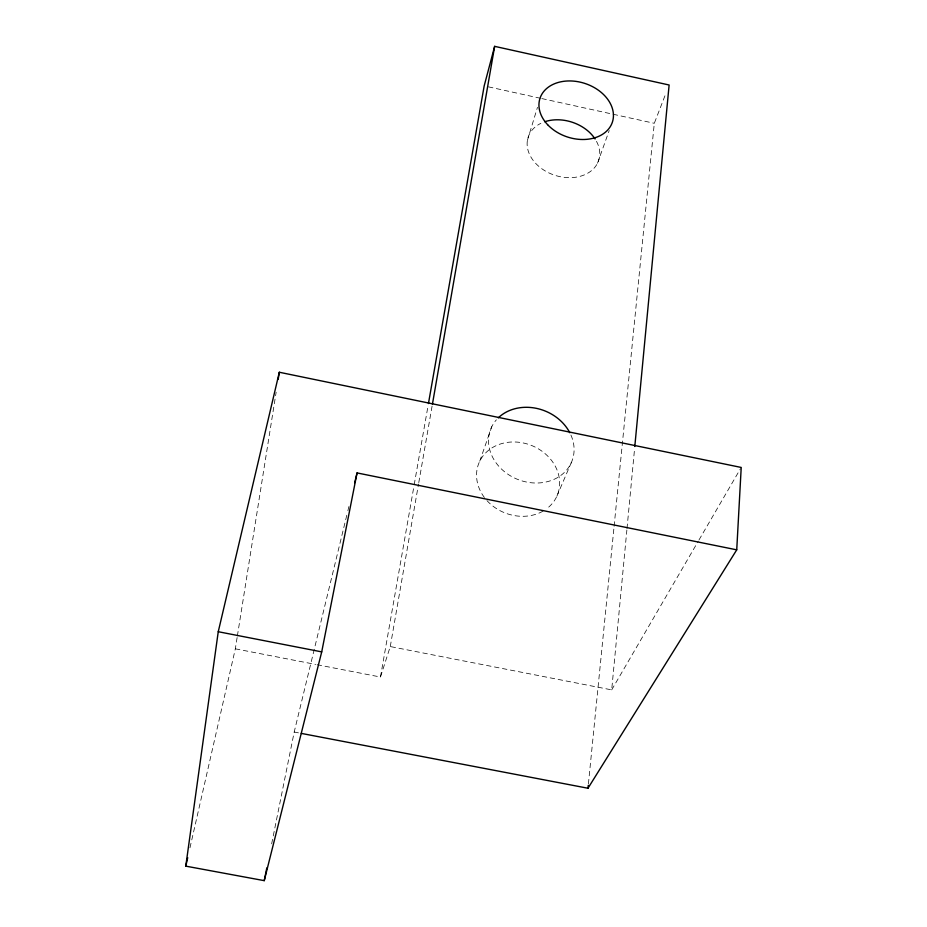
<?xml version="1.0" encoding="UTF-8"?>
<svg xmlns="http://www.w3.org/2000/svg" width="927" height="927" viewBox="0 0 927 927"><rect width="100%" height="100%" fill="white"/><g stroke="black" fill="none" stroke-linecap="round" stroke-linejoin="round"><path stroke-width="0.7" stroke-dasharray="4.63 3.48" d="M317.057 664.705L380.464 677.023L390.267 646.559L611.693 689.885L626.872 530.024M627 528.575L634.659 447.926M588.413 783.929L613.964 527.73M614.103 526.293L654.3 123.303L666.049 92.932M189.965 847.799L235.331 648.819L237.138 637.417M237.37 635.992L276.142 392.214M390.267 646.559L418.529 484.033M418.784 482.608L432.167 405.62M380.464 677.023L413.952 486.154M414.195 484.728L428.193 404.972M271.657 843.848L294.195 732.04L347.544 512.144M347.88 510.742L348.9 506.536M527.37 140.533L537.486 107.289M479.746 461.217L491.762 426.733M597.498 163.245L609.213 130.522M556.884 496.188L571.287 462.654M611.693 689.885L698.286 541.171M699.004 539.931L740.488 468.703M294.195 732.04L298.448 732.851M235.331 648.819L315.643 664.427M488.402 86.837L540.418 98.274M541.82 98.575L654.3 123.303M484.392 497.486A42.364 36.257 22 0 1 492.399 447.614A42.364 36.257 22 0 1 549.641 458.123A42.364 36.257 22 0 1 546.478 508.888M543.048 511.113A42.364 36.257 22 0 1 486.061 499.572M570.928 435.053A43.65 36.848 21.8 0 1 526.432 482.017A43.65 36.848 21.8 0 1 496.362 419.85M596.49 141.356A37.126 27.914 18.2 0 1 581.125 176.037A37.126 27.914 18.2 0 1 533.257 160.522A37.126 27.914 18.2 0 1 540.87 123.337"/><path stroke-width="1.39" d="M736.733 549.838L741.218 467.451L279.317 372.248L218.251 631.716L185.782 866.142L264.241 880.65L321.715 651.878L357.057 472.921L736.733 549.838L587.985 788.24L301.287 733.396M634.798 446.49L669.12 85.006L494.647 46.35L484.184 85.91L428.448 403.546M587.985 788.24L588.263 785.366M278.181 379.386L279.317 372.248M432.422 404.195L494.647 46.35M264.241 880.65L266.814 867.915M185.782 866.142L187.718 857.672M354.682 482.735L357.057 472.921M218.251 631.716L321.715 651.878M498.286 417.845A43.65 36.848 21.8 0 1 569.804 432.735M544.74 121.75A37.126 27.914 18.2 0 1 595.076 138.969M547.602 124.67A38.111 28.169 18.2 0 0 611.171 125.064A38.111 28.169 18.2 0 0 569.781 80.939A38.111 28.169 18.2 0 0 547.602 124.67"/></g></svg>
